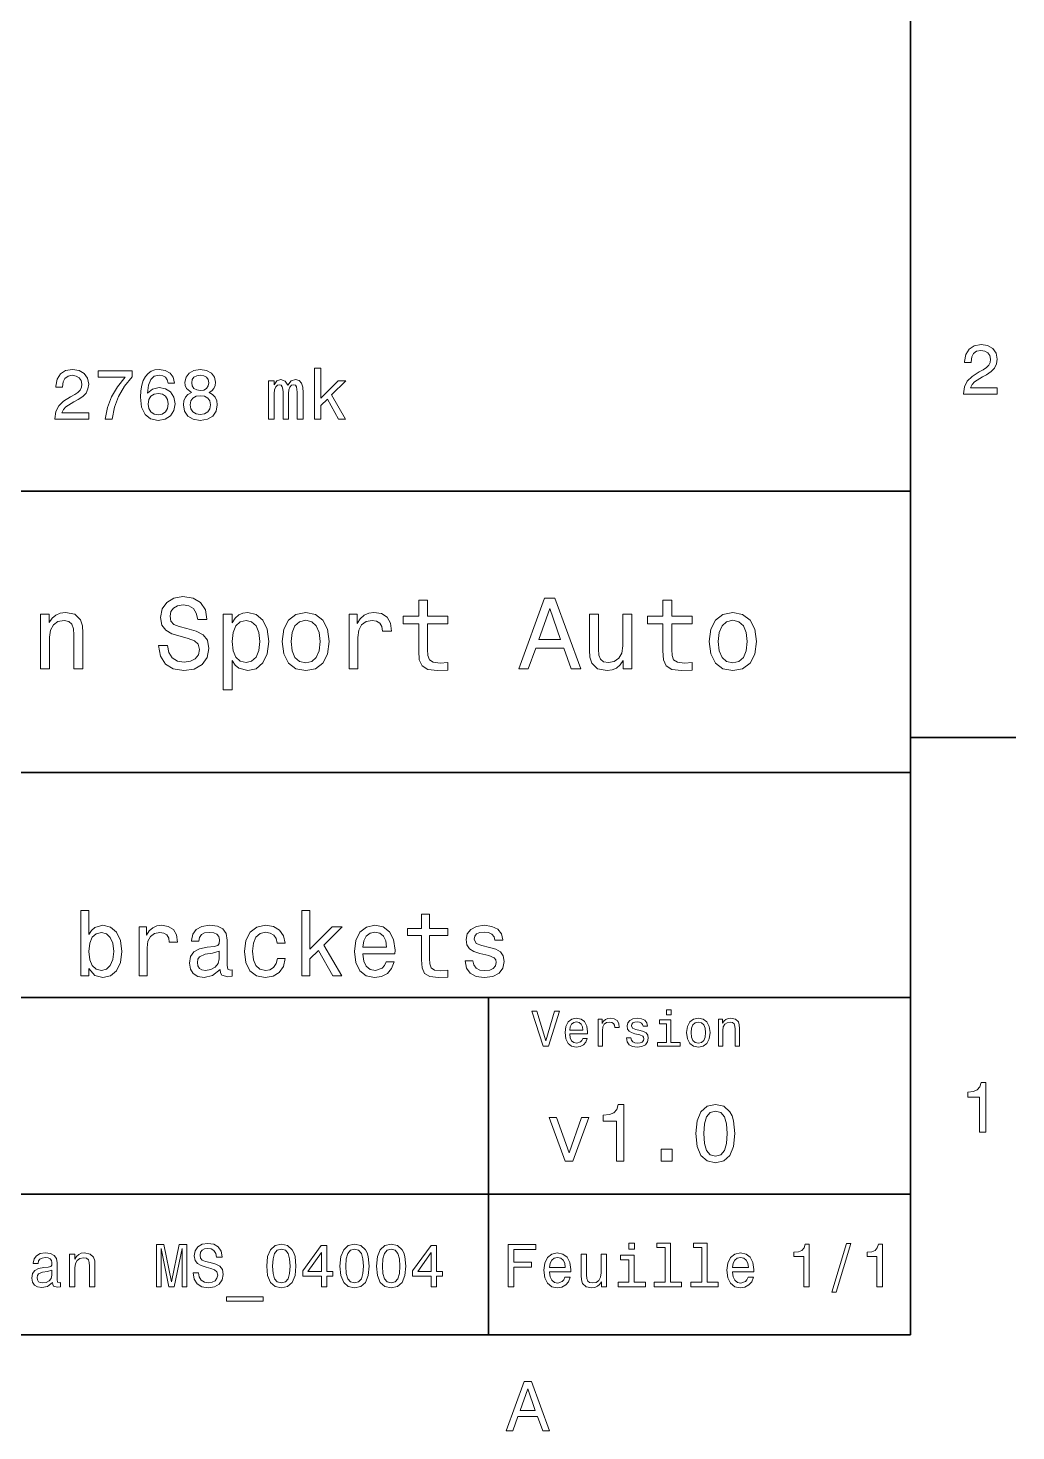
# Model space of a CAD drawing. Extents: x 0 to 297, y 0 to 210.
# Drawn here: x 224.3 to 294.5, y 3.2 to 103 of the extents above; entities that cross this region are included whole.
import ezdxf

# ---------------------------------------------------------------- set-up
doc = ezdxf.new("R2010")
doc.units = 0

msp = doc.modelspace()

# ---------------------------------------------------------------- linework, layer by layer
at = {"color": 7, "lineweight": 35}
for p, q in [((287, 10), (287, 200)), ((97, 70), (287, 70)), ((287, 70), (287, 10)), ((162, 50), (287, 50)), ((162, 34), (287, 34)), ((257, 10), (257, 34)), ((162, 20), (287, 20)), ((10, 10), (287, 10)), ((97, 10), (287, 10))]:
    msp.add_line(p, q, dxfattribs=at)
at = {"color": 7, "lineweight": 35, "ltscale": 0.1875}
msp.add_line((287, 52.5), (294.5, 52.5), dxfattribs=at)
at = {"color": 7, "lineweight": 13}
for points in [[(290.76947, 76.916786), (293.175079, 76.916786), (293.175079, 77.350502), (291.273773, 77.350502), (291.3797, 77.587532), (291.561249, 77.784218), (292.121033, 78.142288), (292.418579, 78.293587), (292.751434, 78.510445), (292.988464, 78.762604), (293.124634, 79.060158), (293.175079, 79.398056), (293.089355, 79.821686), (292.852325, 80.154541), (292.489197, 80.366356), (292.020172, 80.442001), (291.536041, 80.35627), (291.167877, 80.119232), (290.930847, 79.740997), (290.850159, 79.241714), (290.850159, 79.171112), (291.309082, 79.171112), (291.309082, 79.211456), (291.354462, 79.554398), (291.490631, 79.806557), (291.707489, 79.967941), (291.994965, 80.023415), (292.287476, 79.972984), (292.504333, 79.846901), (292.645538, 79.650215), (292.695984, 79.403099), (292.660675, 79.171112), (292.56485, 78.974426), (292.403473, 78.802956), (292.181549, 78.651657), (291.884003, 78.490273), (291.389771, 78.177589), (291.041779, 77.844742), (290.835022, 77.441284), (290.76947, 76.931915)], [(226.188034, 75.143372), (228.593658, 75.143372), (228.593658, 75.577087), (226.692352, 75.577087), (226.798279, 75.814117), (226.979828, 76.010803), (227.539612, 76.368874), (227.837173, 76.520172), (228.170029, 76.73703), (228.407059, 76.989197), (228.543228, 77.286743), (228.593658, 77.624641), (228.507919, 78.048271), (228.270889, 78.381126), (227.907776, 78.592941), (227.438751, 78.668587), (226.954605, 78.582855), (226.586456, 78.345818), (226.349426, 77.967583), (226.268738, 77.4683), (226.268738, 77.397697), (226.727661, 77.397697), (226.727661, 77.438042), (226.773041, 77.780983), (226.90921, 78.033142), (227.126068, 78.194527), (227.413544, 78.25), (227.706055, 78.19957), (227.922913, 78.073486), (228.064117, 77.876801), (228.114548, 77.629684), (228.079254, 77.397697), (227.983429, 77.201012), (227.822052, 77.029541), (227.600143, 76.878242), (227.302582, 76.716858), (226.80835, 76.404175), (226.460373, 76.071327), (226.253601, 75.66787), (226.188034, 75.158501)], [(229.753601, 75.143372), (230.26297, 75.143372), (230.429398, 75.975502), (230.721893, 76.752159), (231.135437, 77.473343), (231.675079, 78.149132), (231.675079, 78.567726), (229.274506, 78.567726), (229.274506, 78.108788), (231.190918, 78.108788), (230.636169, 77.427956), (230.21759, 76.716858), (229.925079, 75.960373)], [(234.701019, 77.700287), (234.605194, 78.108788), (234.383286, 78.411385), (234.040344, 78.603027), (233.596542, 78.668587), (233.298996, 78.633286), (233.041779, 78.53746), (232.81485, 78.381126), (232.623199, 78.159225), (232.471909, 77.881844), (232.360962, 77.543945), (232.290344, 77.145531), (232.270172, 76.696686), (232.350861, 75.980545), (232.597992, 75.461098), (232.996399, 75.148415), (233.541077, 75.042503), (234.030273, 75.133286), (234.403473, 75.370316), (234.645538, 75.743515), (234.731262, 76.217583), (234.645538, 76.696686), (234.413544, 77.064842), (234.055481, 77.296829), (233.611664, 77.377518), (233.132568, 77.276657), (232.774506, 76.989197), (232.850159, 77.543945), (233.011536, 77.94236), (233.258652, 78.179398), (233.601593, 78.260086), (233.85376, 78.219742), (234.045395, 78.113831), (234.171478, 77.937317), (234.23703, 77.700287)], [(235.901306, 77.029541), (235.644104, 76.888329), (235.46759, 76.691643), (235.356628, 76.444527), (235.321335, 76.146973), (235.402023, 75.698128), (235.634003, 75.350143), (236.012253, 75.128242), (236.526672, 75.042503), (237.036026, 75.128242), (237.414276, 75.350143), (237.646271, 75.698128), (237.731995, 76.146973), (237.69165, 76.444527), (237.585739, 76.691643), (237.404175, 76.888329), (237.152023, 77.029541), (237.35376, 77.150574), (237.494965, 77.317001), (237.580688, 77.51873), (237.610962, 77.765854), (237.530273, 78.123917), (237.318451, 78.411385), (236.97551, 78.597984), (236.526672, 78.668587), (236.072769, 78.597984), (235.729828, 78.411385), (235.51297, 78.123917), (235.437317, 77.765854), (235.46254, 77.51873), (235.548279, 77.317001)], [(235.916443, 77.725502), (235.956787, 77.947403), (236.07782, 78.118874), (236.269455, 78.224785), (236.526672, 78.265129), (236.778824, 78.224785), (236.970459, 78.118874), (237.091507, 77.947403), (237.136902, 77.725502), (237.091507, 77.498558), (236.970459, 77.322044), (236.778824, 77.206055), (236.526672, 77.170746), (236.269455, 77.211098), (236.07782, 77.322044), (235.956787, 77.498558)], [(241.378265, 75.143372), (241.786758, 75.143372), (241.786758, 76.953888), (241.811981, 77.226227), (241.887619, 77.422913), (242.003616, 77.538902), (242.154907, 77.584297), (242.27594, 77.543945), (242.356644, 77.443085), (242.396988, 77.271614), (242.412109, 77.04467), (242.412109, 75.143372), (242.79541, 75.143372), (242.79541, 76.953888), (242.820618, 77.221184), (242.896271, 77.41787), (243.017303, 77.538902), (243.16861, 77.584297), (243.289642, 77.543945), (243.370331, 77.443085), (243.420761, 77.04467), (243.420761, 75.143372), (243.829254, 75.143372), (243.829254, 77.014412), (243.804047, 77.40274), (243.723358, 77.700287), (243.561981, 77.881844), (243.299713, 77.947403), (242.992096, 77.846542), (242.755066, 77.554031), (242.568451, 77.841499), (242.255768, 77.947403), (241.968323, 77.846542), (241.771637, 77.564117), (241.771637, 77.851585), (241.378265, 77.851585)], [(244.651306, 75.143372), (245.095123, 75.143372), (245.095123, 76.096542), (245.559082, 76.545387), (246.355927, 75.143372), (246.855194, 75.143372), (245.861694, 76.853027), (246.880417, 77.851585), (246.320618, 77.851585), (245.095123, 76.631126), (245.095123, 78.764412), (244.651306, 78.764412)], [(234.242081, 76.21254), (234.1866, 75.894814), (234.045395, 75.65274), (233.818451, 75.491356), (233.536026, 75.440926), (233.23848, 75.491356), (233.011536, 75.647697), (232.86528, 75.889771), (232.819885, 76.207489), (232.870331, 76.520172), (233.011536, 76.757202), (233.24353, 76.908501), (233.556198, 76.963974), (233.828537, 76.908501), (234.045395, 76.762245), (234.1866, 76.525215)], [(235.805481, 76.157059), (235.850861, 76.424355), (235.997131, 76.626083), (236.22406, 76.757202), (236.526672, 76.802597), (236.824219, 76.757202), (237.051163, 76.626083), (237.197418, 76.424355), (237.247849, 76.157059), (237.197418, 75.869598), (237.051163, 75.65274), (236.824219, 75.511528), (236.526672, 75.466141), (236.22406, 75.511528), (235.997131, 75.65274), (235.850861, 75.869598)], [(234.20462, 59.030979), (233.548996, 59.030979), (233.693085, 58.267288), (234.053314, 57.70533), (234.608078, 57.366714), (235.357361, 57.244236), (236.099426, 57.359509), (236.654175, 57.67651), (237.007202, 58.17363), (237.136902, 58.82925), (237.028824, 59.420029), (236.726227, 59.801872), (236.236313, 60.054031), (235.580704, 60.241352), (235.018738, 60.378242), (234.651306, 60.536743), (234.442368, 60.767288), (234.377533, 61.127522), (234.442368, 61.451729), (234.629684, 61.696686), (234.917877, 61.862389), (235.314133, 61.920029), (235.71759, 61.84798), (236.034592, 61.653458), (236.24353, 61.32925), (236.344391, 60.889767), (237, 60.889767), (237, 60.904179), (236.884735, 61.581409), (236.546112, 62.085732), (236.01297, 62.402737), (235.292511, 62.510807), (234.644104, 62.402737), (234.139771, 62.100143), (233.815567, 61.631844), (233.700287, 61.026657), (233.793961, 60.486309), (234.067734, 60.118874), (234.5, 59.873917), (235.09079, 59.6866), (235.674362, 59.520893), (236.113831, 59.362389), (236.380402, 59.131844), (236.47406, 58.757202), (236.387619, 58.375359), (236.164276, 58.087173), (235.825653, 57.907059), (235.386169, 57.849422), (234.896255, 57.928673), (234.521622, 58.159222), (234.283875, 58.533859)], [(252.05043, 60.579971), (252.05043, 58.64193), (252.093658, 58.015129), (252.29538, 57.582851), (252.698853, 57.330688), (253.383286, 57.244236), (254.132568, 57.280258), (254.132568, 57.827808), (253.585022, 57.78458), (253.087891, 57.842216), (252.82132, 58.022331), (252.706055, 58.324928), (252.684448, 58.75), (252.684448, 60.579971), (254.132568, 60.579971), (254.132568, 61.120316), (252.684448, 61.120316), (252.684448, 62.251438), (252.05043, 62.251438), (252.05043, 61.120316), (250.955322, 61.120316), (250.955322, 60.579971)], [(259.175781, 57.381123), (259.838623, 57.381123), (260.364563, 58.850864), (262.360229, 58.850864), (262.886169, 57.381123), (263.563416, 57.381123), (261.733429, 62.388329), (260.998566, 62.388329)], [(269.399109, 60.579971), (269.399109, 58.64193), (269.442352, 58.015129), (269.644073, 57.582851), (270.047546, 57.330688), (270.731995, 57.244236), (271.481262, 57.280258), (271.481262, 57.827808), (270.933716, 57.78458), (270.436584, 57.842216), (270.170013, 58.022331), (270.054749, 58.324928), (270.033142, 58.75), (270.033142, 60.579971), (271.481262, 60.579971), (271.481262, 61.120316), (270.033142, 61.120316), (270.033142, 62.251438), (269.399109, 62.251438), (269.399109, 61.120316), (268.304016, 61.120316), (268.304016, 60.579971)], [(225.177246, 57.381123), (225.811249, 57.381123), (225.811249, 59.614552), (225.876083, 60.12608), (226.085022, 60.500717), (226.409225, 60.731266), (226.841507, 60.817722), (227.187317, 60.745674), (227.403458, 60.551151), (227.511536, 60.226944), (227.547546, 59.794666), (227.547546, 57.381123), (228.181564, 57.381123), (228.181564, 59.924351), (228.15274, 60.435879), (228.023056, 60.86095), (227.597992, 61.25), (226.935165, 61.386887), (226.567719, 61.336452), (226.257935, 61.199566), (225.991364, 60.969017), (225.782425, 60.659222), (225.782425, 61.25), (225.177246, 61.25)], [(238.786743, 60.652016), (238.786743, 61.25), (238.15274, 61.25), (238.15274, 55.882565), (238.786743, 55.882565), (238.786743, 57.971901), (239.010101, 57.633286), (239.262253, 57.409943), (239.896271, 57.244236), (240.50145, 57.381123), (240.976959, 57.791786), (241.286743, 58.440201), (241.402023, 59.319164), (241.286743, 60.190922), (240.976959, 60.839336), (240.50145, 61.242794), (239.896271, 61.386887), (239.550446, 61.343658), (239.255051, 61.206772), (239.002899, 60.976223)], [(242.338623, 59.311958), (242.453888, 58.432995), (242.785309, 57.78458), (243.311249, 57.381123), (244.017303, 57.244236), (244.716141, 57.381123), (245.242081, 57.777374), (245.573486, 58.425793), (245.695969, 59.311958), (245.573486, 60.190922), (245.242081, 60.846542), (244.716141, 61.242794), (244.017303, 61.386887), (243.311249, 61.242794), (242.785309, 60.839336), (242.453888, 60.190922)], [(247.100861, 57.381123), (247.734863, 57.381123), (247.734863, 59.592937), (247.799713, 60.12608), (247.994232, 60.507923), (248.311249, 60.738472), (248.736313, 60.817722), (249.053314, 60.767288), (249.291077, 60.623199), (249.435165, 60.378242), (249.485596, 60.046829), (250.126801, 60.046829), (250.040344, 60.630402), (249.802597, 61.048271), (249.406342, 61.30043), (248.865997, 61.386887), (248.498566, 61.32925), (248.181549, 61.185158), (247.900574, 60.940201), (247.677246, 60.608788), (247.677246, 61.25), (247.100861, 61.25)], [(260.595093, 59.463257), (261.365997, 61.667866), (262.136902, 59.463257)], [(267.194519, 61.25), (266.560516, 61.25), (266.560516, 59.016571), (266.488464, 58.497837), (266.279541, 58.123196), (265.955322, 57.892651), (265.530243, 57.820602), (265.19165, 57.878242), (264.975494, 58.051151), (264.853027, 58.346542), (264.824219, 58.764408), (264.824219, 61.25), (264.190186, 61.25), (264.190186, 58.706772), (264.211792, 58.195244), (264.348694, 57.770172), (264.766571, 57.381123), (265.436584, 57.244236), (265.796814, 57.294666), (266.106628, 57.424351), (266.373199, 57.647694), (266.589325, 57.971901), (266.589325, 57.381123), (267.194519, 57.381123)], [(272.698853, 59.311958), (272.814117, 58.432995), (273.145508, 57.78458), (273.671448, 57.381123), (274.377502, 57.244236), (275.076355, 57.381123), (275.602295, 57.777374), (275.933716, 58.425793), (276.056183, 59.311958), (275.933716, 60.190922), (275.602295, 60.846542), (275.076355, 61.242794), (274.377502, 61.386887), (273.671448, 61.242794), (273.145508, 60.839336), (272.814117, 60.190922)], [(239.788193, 57.8134), (239.363129, 57.907059), (239.053314, 58.195244), (238.858795, 58.663544), (238.793945, 59.319164), (238.858795, 59.967579), (239.053314, 60.435879), (239.363129, 60.716858), (239.788193, 60.817722), (240.177246, 60.716858), (240.48703, 60.428673), (240.681564, 59.960373), (240.753601, 59.319164), (240.681564, 58.67075), (240.48703, 58.195244), (240.177246, 57.907059)], [(242.98703, 59.319164), (243.05188, 59.967579), (243.253601, 60.435879), (243.57782, 60.72406), (244.017303, 60.824928), (244.449585, 60.72406), (244.773773, 60.443081), (244.97551, 59.967579), (245.047546, 59.319164), (244.97551, 58.663544), (244.773773, 58.188038), (244.449585, 57.899853), (244.017303, 57.806194), (243.57782, 57.899853), (243.253601, 58.188038), (243.05188, 58.663544)], [(273.34726, 59.319164), (273.412109, 59.967579), (273.613831, 60.435879), (273.938019, 60.72406), (274.377502, 60.824928), (274.809784, 60.72406), (275.134003, 60.443081), (275.335724, 59.967579), (275.407776, 59.319164), (275.335724, 58.663544), (275.134003, 58.188038), (274.809784, 57.899853), (274.377502, 57.806194), (273.938019, 57.899853), (273.613831, 58.188038), (273.412109, 58.663544)], [(228.599426, 36.068443), (229.020889, 35.569164), (229.597977, 35.407059), (230.142639, 35.530258), (230.577087, 35.899857), (230.849426, 36.489914), (230.953171, 37.274494), (230.849426, 38.059078), (230.570602, 38.642651), (230.142639, 39.005764), (229.597977, 39.135445), (229.027374, 38.966858), (228.793945, 38.759365), (228.599426, 38.480545), (228.599426, 40.185879), (228.028809, 40.185879), (228.028809, 35.530258), (228.599426, 35.530258)], [(243.752869, 35.530258), (244.323486, 35.530258), (244.323486, 36.755764), (244.920013, 37.332851), (245.944519, 35.530258), (246.586456, 35.530258), (245.309067, 37.728386), (246.618866, 39.012245), (245.899124, 39.012245), (244.323486, 37.443081), (244.323486, 40.185879), (243.752869, 40.185879)], [(252.247116, 38.409222), (252.247116, 36.664986), (252.286011, 36.100864), (252.467575, 35.711815), (252.830688, 35.484871), (253.446686, 35.407059), (254.121033, 35.43948), (254.121033, 35.932274), (253.628235, 35.893372), (253.180832, 35.945244), (252.940918, 36.107349), (252.837173, 36.379681), (252.817719, 36.762245), (252.817719, 38.409222), (254.121033, 38.409222), (254.121033, 38.895531), (252.817719, 38.895531), (252.817719, 39.913544), (252.247116, 39.913544), (252.247116, 38.895531), (251.26152, 38.895531), (251.26152, 38.409222)], [(232.178665, 35.530258), (232.749268, 35.530258), (232.749268, 37.520893), (232.807632, 38.000721), (232.982697, 38.344379), (233.268005, 38.551872), (233.650574, 38.623199), (233.935883, 38.577808), (234.149857, 38.448124), (234.279541, 38.227665), (234.324921, 37.929394), (234.902008, 37.929394), (234.824203, 38.454609), (234.610229, 38.830692), (234.253601, 39.057636), (233.767288, 39.135445), (233.4366, 39.083572), (233.151291, 38.953888), (232.898407, 38.733429), (232.697403, 38.435158), (232.697403, 39.012245), (232.178665, 39.012245)], [(237.9366, 35.98415), (237.9366, 35.964695), (237.969009, 35.744236), (238.066284, 35.588615), (238.474777, 35.465416), (238.792511, 35.517288), (238.792511, 35.958214), (238.656342, 35.938759), (238.474777, 36.023052), (238.442352, 36.282421), (238.442352, 38.085014), (238.364548, 38.545387), (238.137604, 38.869595), (237.742065, 39.064121), (237.184433, 39.135445), (236.639771, 39.057636), (236.237747, 38.837173), (235.984863, 38.493515), (235.900574, 38.039623), (235.900574, 38.000721), (236.412811, 38.000721), (236.458206, 38.273052), (236.600861, 38.467579), (236.83429, 38.584293), (237.164978, 38.629681), (237.482697, 38.59726), (237.709656, 38.5), (237.845825, 38.331409), (237.891205, 38.09798), (237.865265, 37.825645), (237.76152, 37.68948), (237.502151, 37.624638), (237.015839, 37.572765), (236.458206, 37.456051), (236.062683, 37.248558), (235.829254, 36.924351), (235.757919, 36.444523), (235.822754, 36.016571), (236.023773, 35.698845), (236.347977, 35.497837), (236.79538, 35.426514), (237.398407, 35.562679)], [(241.989197, 37.858067), (242.553314, 37.858067), (242.436584, 38.376801), (242.157776, 38.785301), (241.723328, 39.038185), (241.15921, 39.135445), (240.536743, 39.005764), (240.0634, 38.642651), (239.765121, 38.052593), (239.661377, 37.261528), (239.758636, 36.476944), (240.05043, 35.893372), (240.510803, 35.530258), (241.139771, 35.407059), (241.697403, 35.504322), (242.131836, 35.776657), (242.430115, 36.204609), (242.559784, 36.775215), (242.015121, 36.775215), (241.917862, 36.412102), (241.736298, 36.139767), (241.476944, 35.97118), (241.15921, 35.919308), (240.763687, 36.003601), (240.478378, 36.262966), (240.303314, 36.684437), (240.244949, 37.280979), (240.303314, 37.864552), (240.484863, 38.286022), (240.776642, 38.545387), (241.15921, 38.636166), (241.496399, 38.577808), (241.749268, 38.428673), (241.917862, 38.182274)], [(248.077805, 37.105907), (250.360229, 37.105907), (250.366699, 37.371758), (250.26297, 38.117435), (249.977661, 38.675072), (249.523773, 39.012245), (248.920746, 39.135445), (248.330688, 39.005764), (247.876801, 38.642651), (247.585007, 38.052593), (247.481262, 37.274494), (247.578522, 36.476944), (247.870316, 35.893372), (248.317719, 35.530258), (248.901291, 35.407059), (249.407059, 35.491352), (249.822037, 35.711815), (250.126801, 36.061958), (250.301865, 36.528816), (249.737747, 36.528816), (249.621033, 36.269451), (249.452438, 36.074928), (248.97261, 35.919308), (248.603027, 35.990631), (248.324203, 36.217579), (248.142639, 36.587173), (248.077805, 37.086452)], [(257.090759, 37.559795), (256.539612, 37.68948), (256.131104, 37.838615), (255.994949, 38.143372), (256.033844, 38.357346), (256.170013, 38.512966), (256.390472, 38.610229), (256.708191, 38.649136), (257.01297, 38.610229), (257.252869, 38.493515), (257.408508, 38.318443), (257.473328, 38.085014), (258.030975, 38.085014), (258.030975, 38.09798), (257.933716, 38.519451), (257.667847, 38.850143), (257.252869, 39.057636), (256.708191, 39.135445), (256.157043, 39.057636), (255.755035, 38.843658), (255.502151, 38.525936), (255.424347, 38.123917), (255.482697, 37.734871), (255.664261, 37.462536), (255.962524, 37.268009), (256.396973, 37.131844), (257.03241, 36.976223), (257.421448, 36.814121), (257.525208, 36.684437), (257.564117, 36.489914), (257.505737, 36.25), (257.350128, 36.068443), (257.09726, 35.951729), (256.760071, 35.912823), (256.403442, 35.951729), (256.144073, 36.087894), (255.969009, 36.308357), (255.89769, 36.61311), (255.346527, 36.61311), (255.437317, 36.094379), (255.703156, 35.7183), (256.124634, 35.491352), (256.708191, 35.407059), (257.317719, 35.491352), (257.765137, 35.7183), (258.037445, 36.081409), (258.134705, 36.554752), (258.063385, 36.963257), (257.862366, 37.242073), (257.531677, 37.42363)], [(230.369598, 37.274494), (230.304749, 36.690922), (230.129684, 36.262966), (229.850861, 36.003601), (229.500717, 35.919308), (229.118149, 36.003601), (228.839325, 36.262966), (228.664261, 36.684437), (228.605896, 37.274494), (228.664261, 37.858067), (228.839325, 38.279537), (229.118149, 38.532421), (229.500717, 38.623199), (229.850861, 38.532421), (230.129684, 38.273052), (230.304749, 37.851585)], [(248.077805, 37.585735), (248.149124, 38.033138), (248.324203, 38.363831), (248.590057, 38.564842), (248.940186, 38.636166), (249.283859, 38.564842), (249.549713, 38.363831), (249.711807, 38.033138), (249.770172, 37.585735)], [(237.87175, 36.749279), (237.793945, 36.412102), (237.586456, 36.152737), (237.275208, 35.98415), (236.892639, 35.925793), (236.64624, 35.958214), (236.471176, 36.061958), (236.360947, 36.243515), (236.328522, 36.496395), (236.354462, 36.723343), (236.458206, 36.885445), (236.873199, 37.067001), (237.398407, 37.14481), (237.87175, 37.30043)], [(261.71109, 33.03458), (261.08429, 30.905619), (260.439484, 33.03458), (260.09726, 33.03458), (260.904175, 30.530979), (261.264404, 30.530979), (262.053314, 33.03458)], [(269.992798, 33.117435), (269.657776, 33.117435), (269.657776, 32.757202), (269.992798, 32.757202)], [(262.784576, 31.40634), (264.052582, 31.40634), (264.056183, 31.554033), (263.998566, 31.9683), (263.840057, 32.278099), (263.587891, 32.465416), (263.252869, 32.533859), (262.925079, 32.461815), (262.672913, 32.260086), (262.510803, 31.932276), (262.453156, 31.5), (262.507202, 31.056915), (262.669312, 30.732708), (262.917877, 30.530979), (263.242065, 30.462536), (263.523041, 30.509365), (263.753601, 30.631844), (263.922913, 30.826368), (264.020172, 31.085733), (263.706787, 31.085733), (263.641937, 30.941643), (263.548279, 30.833572), (263.281708, 30.747118), (263.076355, 30.786743), (262.921478, 30.912823), (262.820618, 31.118155), (262.784576, 31.395533)], [(262.784576, 31.672911), (262.824219, 31.921469), (262.921478, 32.105186), (263.069153, 32.216858), (263.263702, 32.256485), (263.45462, 32.216858), (263.602295, 32.105186), (263.692352, 31.921469), (263.724792, 31.672911)], [(264.794678, 30.530979), (265.111664, 30.530979), (265.111664, 31.636887), (265.144104, 31.903458), (265.241364, 32.094379), (265.399841, 32.209652), (265.612396, 32.249279), (265.770905, 32.224064), (265.889771, 32.152016), (265.961823, 32.029537), (265.98703, 31.863832), (266.307648, 31.863832), (266.264404, 32.155621), (266.145538, 32.364552), (265.947418, 32.490635), (265.677246, 32.533859), (265.49353, 32.505043), (265.335022, 32.432995), (265.194519, 32.310516), (265.082855, 32.144814), (265.082855, 32.465416), (264.794678, 32.465416)], [(267.791779, 31.658501), (267.485596, 31.730547), (267.258636, 31.8134), (267.182983, 31.982708), (267.20462, 32.101585), (267.280273, 32.188038), (267.40274, 32.242073), (267.579254, 32.263687), (267.748566, 32.242073), (267.881836, 32.177231), (267.968292, 32.079971), (268.004333, 31.950287), (268.314117, 31.950287), (268.314117, 31.957493), (268.260101, 32.191643), (268.112396, 32.375359), (267.881836, 32.490635), (267.579254, 32.533859), (267.273041, 32.490635), (267.049713, 32.371758), (266.90921, 32.195244), (266.865997, 31.971901), (266.898407, 31.755764), (266.999268, 31.604465), (267.164978, 31.496397), (267.406342, 31.420748), (267.759369, 31.334293), (267.975494, 31.244236), (268.033142, 31.17219), (268.054749, 31.064121), (268.022339, 30.930836), (267.935883, 30.829971), (267.79538, 30.765129), (267.608063, 30.743515), (267.409943, 30.765129), (267.265839, 30.840778), (267.168579, 30.963255), (267.128967, 31.132565), (266.822754, 31.132565), (266.873199, 30.844379), (267.020905, 30.635447), (267.255035, 30.509365), (267.579254, 30.462536), (267.917877, 30.509365), (268.166412, 30.635447), (268.317719, 30.837175), (268.371765, 31.100143), (268.332123, 31.327089), (268.220459, 31.481987), (268.036743, 31.582851)], [(269.981995, 30.79755), (269.981995, 32.400574), (269.167877, 32.400574), (269.167877, 32.130402), (269.664978, 32.130402), (269.664978, 30.79755), (269.016571, 30.79755), (269.016571, 30.530979), (270.637604, 30.530979), (270.637604, 30.79755)], [(271.087891, 31.496397), (271.145538, 31.056915), (271.311249, 30.732708), (271.574219, 30.530979), (271.927246, 30.462536), (272.276672, 30.530979), (272.539612, 30.729107), (272.705322, 31.053314), (272.766571, 31.496397), (272.705322, 31.935879), (272.539612, 32.263687), (272.276672, 32.461815), (271.927246, 32.533859), (271.574219, 32.461815), (271.311249, 32.260086), (271.145538, 31.935879)], [(271.412109, 31.5), (271.444519, 31.824207), (271.54538, 32.058357), (271.707489, 32.20245), (271.927246, 32.25288), (272.143372, 32.20245), (272.305481, 32.061958), (272.406342, 31.824207), (272.442352, 31.5), (272.406342, 31.17219), (272.305481, 30.934437), (272.143372, 30.790344), (271.927246, 30.743515), (271.707489, 30.790344), (271.54538, 30.934437), (271.444519, 31.17219)], [(273.350159, 30.530979), (273.667145, 30.530979), (273.667145, 31.647694), (273.699554, 31.903458), (273.804047, 32.090778), (273.966125, 32.206051), (274.182281, 32.249279), (274.355194, 32.213257), (274.463257, 32.115993), (274.517303, 31.95389), (274.535309, 31.737751), (274.535309, 30.530979), (274.852295, 30.530979), (274.852295, 31.802593), (274.837891, 32.058357), (274.773041, 32.270893), (274.560516, 32.465416), (274.229095, 32.533859), (274.04538, 32.508644), (273.890503, 32.440201), (273.757202, 32.324928), (273.65274, 32.170029), (273.65274, 32.465416), (273.350159, 32.465416)], [(291.909241, 24.416786), (292.368164, 24.416786), (292.368164, 27.942001), (292.025208, 27.942001), (291.934448, 27.634365), (291.752899, 27.427593), (291.475525, 27.306557), (291.092224, 27.266211), (291.092224, 26.90814), (291.909241, 26.90814)], [(266.100861, 22.360231), (266.625366, 22.360231), (266.625366, 26.38905), (266.233429, 26.38905), (266.129669, 26.037464), (265.92218, 25.801153), (265.605194, 25.662825), (265.167145, 25.616714), (265.167145, 25.207493), (266.100861, 25.207493)], [(271.755035, 24.314121), (271.841492, 23.409224), (272.112396, 22.763689), (272.544678, 22.371759), (273.144104, 22.244957), (273.737762, 22.371759), (274.170044, 22.763689), (274.43515, 23.409224), (274.527374, 24.314121), (274.43515, 25.213257), (274.325653, 25.570606), (274.170044, 25.864553), (273.737762, 26.256485), (273.144104, 26.38905), (272.544678, 26.256485), (272.112396, 25.858791), (271.841492, 25.213257)], [(262.469727, 22.360231), (263.005768, 22.360231), (264.135437, 25.455332), (263.610962, 25.455332), (262.740631, 22.959656), (261.853027, 25.455332), (261.322754, 25.455332)], [(272.30835, 24.314121), (272.354462, 25.011528), (272.498566, 25.51297), (272.757935, 25.806917), (273.144104, 25.910664), (273.524506, 25.806917), (273.783875, 25.51297), (273.927948, 25.011528), (273.97406, 24.314121), (273.927948, 23.610952), (273.783875, 23.10951), (273.524506, 22.815563), (273.144104, 22.717581), (272.757935, 22.815563), (272.498566, 23.10951), (272.354462, 23.610952)], [(269.276672, 22.360231), (270.072052, 22.360231), (270.072052, 23.219021), (269.276672, 23.219021)], [(233.402008, 13.428675), (233.734863, 13.428675), (233.734863, 16.152018), (234.296829, 13.428675), (234.668579, 13.428675), (235.226212, 16.152018), (235.226212, 13.428675), (235.5634, 13.428675), (235.5634, 16.428675), (235.036011, 16.428675), (234.482697, 13.783141), (233.933716, 16.428675), (233.402008, 16.428675)], [(236.402008, 14.418589), (236.008636, 14.418589), (236.095093, 13.960375), (236.311234, 13.623199), (236.644089, 13.42003), (237.093658, 13.346542), (237.538895, 13.415707), (237.87175, 13.605908), (238.083572, 13.904179), (238.161377, 14.297551), (238.096527, 14.652018), (237.914978, 14.881124), (237.621033, 15.032421), (237.227661, 15.144814), (236.890488, 15.226946), (236.670029, 15.322046), (236.544662, 15.460375), (236.505753, 15.676514), (236.544662, 15.871038), (236.657059, 16.018013), (236.829971, 16.117435), (237.067719, 16.152018), (237.309784, 16.108789), (237.5, 15.992075), (237.625351, 15.797551), (237.685867, 15.533862), (238.079239, 15.533862), (238.079239, 15.542507), (238.010086, 15.948848), (237.806915, 16.251442), (237.48703, 16.441643), (237.054749, 16.506485), (236.665695, 16.441643), (236.363098, 16.260086), (236.168579, 15.979107), (236.099411, 15.615994), (236.155609, 15.291787), (236.319885, 15.071326), (236.579239, 14.924352), (236.933716, 14.81196), (237.283859, 14.712537), (237.547546, 14.617435), (237.707489, 14.479107), (237.763687, 14.254323), (237.711807, 14.025216), (237.577805, 13.852305), (237.374634, 13.744237), (237.110947, 13.709655), (236.817001, 13.757205), (236.592209, 13.895534), (236.449554, 14.120317)], [(241.247833, 14.894093), (241.312668, 14.215418), (241.515839, 13.731268), (241.840057, 13.43732), (242.289612, 13.342219), (242.734863, 13.43732), (243.059067, 13.731268), (243.257919, 14.215418), (243.327087, 14.894093), (243.257919, 15.568444), (243.175781, 15.836456), (243.059067, 16.056917), (242.734863, 16.350864), (242.289612, 16.450289), (241.840057, 16.350864), (241.515839, 16.052593), (241.312668, 15.568444)], [(241.662811, 14.894093), (241.697403, 15.417148), (241.805466, 15.793228), (242, 16.013689), (242.289612, 16.091499), (242.574921, 16.013689), (242.76944, 15.793228), (242.877518, 15.417148), (242.912094, 14.894093), (242.877518, 14.366715), (242.76944, 13.990634), (242.574921, 13.770173), (242.289612, 13.696686), (242, 13.770173), (241.805466, 13.990634), (241.697403, 14.366715)], [(245.129669, 13.428675), (245.518723, 13.428675), (245.518723, 14.172191), (245.946686, 14.172191), (245.946686, 14.518012), (245.518723, 14.518012), (245.518723, 16.363834), (245.125351, 16.363834), (243.811234, 14.552594), (243.811234, 14.172191), (245.129669, 14.172191)], [(246.452438, 14.894093), (246.517288, 14.215418), (246.720459, 13.731268), (247.044662, 13.43732), (247.494232, 13.342219), (247.939468, 13.43732), (248.263687, 13.731268), (248.462524, 14.215418), (248.531693, 14.894093), (248.462524, 15.568444), (248.380402, 15.836456), (248.263687, 16.056917), (247.939468, 16.350864), (247.494232, 16.450289), (247.044662, 16.350864), (246.720459, 16.052593), (246.517288, 15.568444)], [(246.867432, 14.894093), (246.902008, 15.417148), (247.010086, 15.793228), (247.204605, 16.013689), (247.494232, 16.091499), (247.779526, 16.013689), (247.97406, 15.793228), (248.082123, 15.417148), (248.116714, 14.894093), (248.082123, 14.366715), (247.97406, 13.990634), (247.779526, 13.770173), (247.494232, 13.696686), (247.204605, 13.770173), (247.010086, 13.990634), (246.902008, 14.366715)], [(249.054749, 14.894093), (249.119583, 14.215418), (249.322754, 13.731268), (249.646973, 13.43732), (250.096527, 13.342219), (250.541779, 13.43732), (250.865982, 13.731268), (251.064835, 14.215418), (251.134003, 14.894093), (251.064835, 15.568444), (250.982697, 15.836456), (250.865982, 16.056917), (250.541779, 16.350864), (250.096527, 16.450289), (249.646973, 16.350864), (249.322754, 16.052593), (249.119583, 15.568444)], [(249.469727, 14.894093), (249.504318, 15.417148), (249.612381, 15.793228), (249.806915, 16.013689), (250.096527, 16.091499), (250.381836, 16.013689), (250.576355, 15.793228), (250.684433, 15.417148), (250.719009, 14.894093), (250.684433, 14.366715), (250.576355, 13.990634), (250.381836, 13.770173), (250.096527, 13.696686), (249.806915, 13.770173), (249.612381, 13.990634), (249.504318, 14.366715)], [(252.936584, 13.428675), (253.325638, 13.428675), (253.325638, 14.172191), (253.753601, 14.172191), (253.753601, 14.518012), (253.325638, 14.518012), (253.325638, 16.363834), (252.932266, 16.363834), (251.618149, 14.552594), (251.618149, 14.172191), (252.936584, 14.172191)], [(258.414978, 13.428675), (258.817017, 13.428675), (258.817017, 14.807637), (260.079254, 14.807637), (260.079254, 15.166427), (258.817017, 15.166427), (258.817017, 16.065563), (260.368866, 16.065563), (260.368866, 16.428675), (258.414978, 16.428675)], [(267.389038, 16.532421), (266.98703, 16.532421), (266.98703, 16.100145), (267.389038, 16.100145)], [(269.572052, 16.212536), (269.572052, 13.748559), (268.789612, 13.748559), (268.789612, 13.428675), (270.73056, 13.428675), (270.73056, 13.748559), (269.952454, 13.748559), (269.952454, 16.532421), (268.975494, 16.532421), (268.975494, 16.212536)], [(272.174347, 16.212536), (272.174347, 13.748559), (271.391937, 13.748559), (271.391937, 13.428675), (273.332855, 13.428675), (273.332855, 13.748559), (272.554749, 13.748559), (272.554749, 16.532421), (271.57782, 16.532421), (271.57782, 16.212536)], [(279.416443, 13.428675), (279.809814, 13.428675), (279.809814, 16.450289), (279.515839, 16.450289), (279.438049, 16.1866), (279.28241, 16.009367), (279.044678, 15.905621), (278.716125, 15.871038), (278.716125, 15.564121), (279.416443, 15.564121)], [(281.42218, 13.026657), (281.720459, 13.026657), (282.766571, 16.510807), (282.463989, 16.510807)], [(284.621033, 13.428675), (285.014404, 13.428675), (285.014404, 16.450289), (284.720459, 16.450289), (284.642639, 16.1866), (284.48703, 16.009367), (284.249268, 15.905621), (283.920746, 15.871038), (283.920746, 15.564121), (284.621033, 15.564121)], [(226.01297, 13.731268), (226.01297, 13.7183), (226.034592, 13.571326), (226.099426, 13.46758), (226.371765, 13.385448), (226.583588, 13.42003), (226.583588, 13.713977), (226.492798, 13.701009), (226.371765, 13.757205), (226.350159, 13.930116), (226.350159, 15.131845), (226.298279, 15.438761), (226.146973, 15.6549), (225.883286, 15.784582), (225.511536, 15.832133), (225.148422, 15.78026), (224.880402, 15.633286), (224.711823, 15.404179), (224.655624, 15.101585), (224.655624, 15.075649), (224.997131, 15.075649), (225.027374, 15.257205), (225.122482, 15.386889), (225.278107, 15.464698), (225.498566, 15.494957), (225.710388, 15.473343), (225.861679, 15.408502), (225.952454, 15.29611), (225.982712, 15.140491), (225.965424, 14.958934), (225.896255, 14.868156), (225.723343, 14.824928), (225.399139, 14.790346), (225.027374, 14.712537), (224.763687, 14.574208), (224.608078, 14.358069), (224.560516, 14.038185), (224.60376, 13.752882), (224.737762, 13.541066), (224.953888, 13.407061), (225.252167, 13.35951), (225.654175, 13.450289)], [(227.236313, 13.428675), (227.616714, 13.428675), (227.616714, 14.768732), (227.655624, 15.075649), (227.780975, 15.300432), (227.97551, 15.438761), (228.234879, 15.490635), (228.442368, 15.447407), (228.572052, 15.330692), (228.636887, 15.136168), (228.658508, 14.876801), (228.658508, 13.428675), (229.03891, 13.428675), (229.03891, 14.954612), (229.021622, 15.261528), (228.943817, 15.516571), (228.688766, 15.75), (228.291077, 15.832133), (228.070618, 15.801874), (227.884735, 15.719741), (227.724792, 15.581412), (227.599426, 15.395534), (227.599426, 15.75), (227.236313, 15.75)], [(244.174347, 14.518012), (245.129669, 15.862392), (245.129669, 14.518012)], [(251.981262, 14.518012), (252.936584, 15.862392), (252.936584, 14.518012)], [(261.341492, 14.479107), (262.863098, 14.479107), (262.867432, 14.656341), (262.798279, 15.153459), (262.608063, 15.525217), (262.305481, 15.75), (261.903473, 15.832133), (261.510101, 15.745678), (261.207489, 15.503603), (261.01297, 15.110231), (260.943817, 14.591499), (261.008636, 14.059798), (261.203156, 13.67075), (261.501434, 13.428675), (261.890503, 13.346542), (262.227661, 13.402739), (262.504333, 13.549712), (262.707489, 13.783141), (262.824219, 14.09438), (262.44812, 14.09438), (262.370331, 13.92147), (262.257935, 13.791787), (261.938049, 13.688041), (261.69165, 13.735591), (261.505768, 13.886888), (261.384735, 14.133286), (261.341492, 14.466139)], [(261.341492, 14.798992), (261.389038, 15.097262), (261.505768, 15.317724), (261.682983, 15.45173), (261.916412, 15.49928), (262.145538, 15.45173), (262.322754, 15.317724), (262.430847, 15.097262), (262.469727, 14.798992)], [(265.400574, 15.75), (265.020172, 15.75), (265.020172, 14.409943), (264.976959, 14.098703), (264.851593, 13.873919), (264.657074, 13.735591), (264.402008, 13.692364), (264.198853, 13.726946), (264.069153, 13.830692), (263.995667, 14.007925), (263.978394, 14.258646), (263.978394, 15.75), (263.597992, 15.75), (263.597992, 14.224064), (263.610962, 13.917148), (263.693085, 13.662104), (263.943817, 13.428675), (264.345825, 13.346542), (264.561951, 13.376801), (264.747833, 13.454611), (264.907776, 13.588617), (265.037476, 13.783141), (265.037476, 13.428675), (265.400574, 13.428675)], [(267.376068, 13.748559), (267.376068, 15.672191), (266.399139, 15.672191), (266.399139, 15.347983), (266.995667, 15.347983), (266.995667, 13.748559), (266.21759, 13.748559), (266.21759, 13.428675), (268.162811, 13.428675), (268.162811, 13.748559)], [(274.353027, 14.479107), (275.874634, 14.479107), (275.878967, 14.656341), (275.809814, 15.153459), (275.619598, 15.525217), (275.317017, 15.75), (274.914978, 15.832133), (274.521606, 15.745678), (274.219025, 15.503603), (274.024506, 15.110231), (273.955322, 14.591499), (274.020172, 14.059798), (274.214691, 13.67075), (274.51297, 13.428675), (274.902008, 13.346542), (275.239197, 13.402739), (275.515839, 13.549712), (275.719025, 13.783141), (275.835724, 14.09438), (275.459656, 14.09438), (275.381836, 13.92147), (275.26944, 13.791787), (274.949554, 13.688041), (274.703186, 13.735591), (274.517303, 13.886888), (274.39624, 14.133286), (274.353027, 14.466139)], [(274.353027, 14.798992), (274.400574, 15.097262), (274.517303, 15.317724), (274.694519, 15.45173), (274.927948, 15.49928), (275.157074, 15.45173), (275.33429, 15.317724), (275.442352, 15.097262), (275.481262, 14.798992)], [(225.969742, 14.241355), (225.917877, 14.016571), (225.779541, 13.84366), (225.572052, 13.731268), (225.317017, 13.692364), (225.15274, 13.713977), (225.036026, 13.783141), (224.96254, 13.904179), (224.940933, 14.072767), (224.958221, 14.224064), (225.027374, 14.332133), (225.304047, 14.453171), (225.654175, 14.505044), (225.969742, 14.60879)], [(238.386154, 12.711096), (238.386154, 12.408502), (240.988464, 12.408502), (240.988464, 12.711096)], [(258.266846, 3.166787), (258.730835, 3.166787), (259.098999, 4.195605), (260.495972, 4.195605), (260.864105, 3.166787), (261.338165, 3.166787), (260.05719, 6.67183), (259.542786, 6.67183)], [(259.260376, 4.624279), (259.799988, 6.167507), (260.33963, 4.624279)]]:
    msp.add_lwpolyline(points, close=True, dxfattribs=at)

doc.saveas('drawing.dxf')
